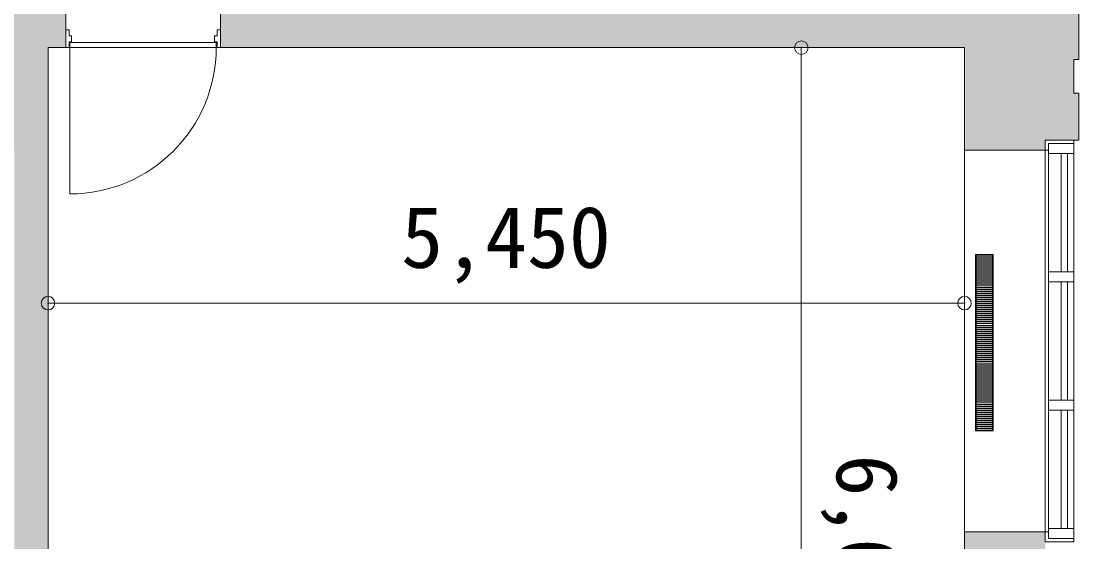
# Model space of a CAD drawing. Units: millimetres, scale not verified. Extents: x -61855 to 52913, y -114842 to -21833.
# Drawn here: x 46623 to 52913, y -91160 to -88062 of the extents above; entities that cross this region are included whole.
import ezdxf
from ezdxf.enums import TextEntityAlignment as Align

# ---------------------------------------------------------------- set-up
doc = ezdxf.new("R2010")
doc.units = ezdxf.units.MM
doc.header["$LTSCALE"] = 200
doc.header["$PDMODE"] = 32
doc.header["$PDSIZE"] = 80
for name, color, linetype, lineweight in [('0-1_躯体', 7, 'Continuous', 9), ('0-2_建具', 7, 'Continuous', 9), ('0-3_仕上', 4, 'Continuous', 5), ('0-6_寸法', 4, 'Continuous', 5)]:
    doc.layers.add(name, color=color, linetype=linetype, lineweight=lineweight)
doc.styles.add('ＭＳ ゴシック', font='')
doc.styles.get('ＭＳ ゴシック').set_extended_font_data('MS Gothic')

msp = doc.modelspace()

# ---------------------------------------------------------------- linework, layer by layer
at = {"layer": '0-1_躯体'}
for p, q in [((46888.2, -88220), (46888.2, -88010)), ((47808.2, -88220), (47808.2, -88010)), ((52913.2, -88290), (52913.2, -88010)), ((46783.2, -91765), (46783.2, -88220)), ((46888.2, -88220), (46783.2, -88220)), ((52233.2, -88220), (47808.2, -88220)), ((52233.2, -88830), (52233.2, -88220)), ((52913.2, -88290), (52883.2, -88290)), ((52883.2, -88290), (52883.2, -88490)), ((52913.2, -88490), (52883.2, -88490)), ((52913.2, -88770), (52913.2, -88490)), ((52233.2, -88664.4), (52233.2, -94310)), ((52233.2, -88830), (52713.2, -88830)), ((52713.2, -91159.9), (52713.2, -88830)), ((46783.2, -90886.7), (46783.2, -94310)), ((52233.2, -91100), (52713.2, -91100)), ((52233.2, -91980), (52233.2, -91100))]:
    msp.add_line(p, q, dxfattribs=at)
msp.add_lwpolyline([(52913.2, -88770), (52713.2, -88770), (52713.2, -88830)], dxfattribs=at)
at = {"layer": '0-1_躯体', "color": 9}
for points in [[(46888.2, -88010), (42413.2, -88010), (46888.2, -88220), (42413.2, -88220)], [(47808.2, -88220), (52238.2, -88220), (47808.2, -88010), (52238.2, -88010)], [(52238.2, -88010), (52238.2, -88830), (52713.2, -88010), (52713.2, -88830)], [(52713.2, -88770), (52883.2, -88770), (52713.2, -88010), (52883.2, -88010)], [(52913.2, -88010), (52883.2, -88010), (52913.2, -88290), (52883.2, -88290)], [(46783.2, -88220), (46023.2, -88220), (46783.2, -88620), (46023.2, -88620)], [(52913.2, -88770), (52913.2, -88490), (52883.2, -88770), (52883.2, -88490)], [(46783.2, -88620), (43623.2, -88620), (46783.2, -88830), (43623.2, -88830)], [(46783.2, -88830), (46583.2, -88830), (46783.2, -94310), (46583.2, -94310)], [(52713.2, -91980), (52713.2, -91100), (52233.2, -91980), (52233.2, -91100)]]:
    msp.add_solid(points, dxfattribs=at)
at = {"layer": '0-2_建具'}
for p, q in [((46888.2, -88220), (46888.2, -88115)), ((46908.2, -88115), (46888.2, -88115)), ((46908.2, -88115), (46908.2, -88150)), ((47808.2, -88220), (47808.2, -88115)), ((46923.2, -88150), (46908.2, -88150)), ((47788.2, -88185), (47788.2, -88220)), ((46913.2, -88190), (47783.2, -88190)), ((46913.2, -88220), (46913.2, -88190)), ((46913.2, -88220), (47783.2, -88220)), ((47783.2, -88220), (47783.2, -88190)), ((47808.2, -88220), (47788.2, -88220)), ((47789.5, -88220), (47808.2, -88220)), ((52713.2, -88770), (52713.2, -88830)), ((52713.2, -88770), (52883.2, -88770)), ((52713.2, -91159.9), (52713.2, -88790)), ((52883.2, -88790), (52733.2, -88790)), ((52733.2, -88790), (52733.2, -91140)), ((52883.2, -91124.7), (52883.2, -88770)), ((52733.2, -88830), (52713.2, -88830)), ((52883.2, -88850), (52733.2, -88850)), ((52808.2, -88850), (52808.2, -89553)), ((52845.7, -88850), (52845.7, -89553)), ((52883.2, -89553), (52733.2, -89553)), ((52883.2, -89613), (52733.2, -89613)), ((52808.2, -90316.3), (52808.2, -89613)), ((52845.7, -90316.3), (52845.7, -89613)), ((52883.2, -90316.3), (52733.2, -90316.3)), ((52883.2, -90376.3), (52733.2, -90376.3)), ((52808.2, -91080), (52808.2, -90376.3)), ((52845.7, -91080), (52845.7, -90376.3)), ((52713.2, -91100), (52733.2, -91100)), ((52883.2, -91080), (52733.2, -91080)), ((52883.2, -91140), (52733.2, -91140)), ((52883.2, -91124.7), (52883.2, -91159.9)), ((52713.2, -91159.9), (52883.2, -91159.9))]:
    msp.add_line(p, q, dxfattribs=at)
at = {"layer": '0-2_建具', "color": 4, "lineweight": 5}
msp.add_line((46913.2, -88220), (46913.2, -89090), dxfattribs=at)
at = {"layer": '0-2_建具'}
for points in [[(47773.2, -88150), (47788.2, -88150), (47788.2, -88115), (47808.2, -88115)], [(46888.2, -88220), (46908.2, -88220), (46908.2, -88185), (46923.2, -88185), (46923.2, -88150)], [(47788.2, -88185), (47773.2, -88185), (47773.2, -88150)]]:
    msp.add_lwpolyline(points, dxfattribs=at)
at = {"layer": '0-2_建具', "color": 4, "lineweight": 5}
msp.add_arc((46913.2, -88220), 870, 270, 0, dxfattribs=at)
at = {"layer": '0-3_仕上', "color": 7, "lineweight": 9}
for p, q in [((52298.2, -89450), (52403.2, -89450)), ((52298.2, -90500), (52298.2, -89450)), ((52300.2, -89452), (52401.2, -89452)), ((52300.2, -90498), (52300.2, -89452)), ((52302.2, -89454), (52399.2, -89454)), ((52302.2, -90496), (52302.2, -89454)), ((52302.2, -89464), (52399.2, -89464)), ((52302.2, -89466), (52399.2, -89466)), ((52302.2, -89476), (52399.2, -89476)), ((52302.2, -89478), (52399.2, -89478)), ((52302.2, -89488), (52399.2, -89488)), ((52302.2, -89490), (52399.2, -89490)), ((52302.2, -89500), (52399.2, -89500)), ((52302.2, -89502), (52399.2, -89502)), ((52399.2, -90496), (52399.2, -89454)), ((52401.2, -90498), (52401.2, -89452)), ((52403.2, -90500), (52403.2, -89450)), ((52302.2, -89512), (52399.2, -89512)), ((52302.2, -89514), (52399.2, -89514)), ((52302.2, -89524), (52399.2, -89524)), ((52302.2, -89526), (52399.2, -89526)), ((52302.2, -89536), (52399.2, -89536)), ((52302.2, -89538), (52399.2, -89538)), ((52302.2, -89548), (52399.2, -89548)), ((52302.2, -89550), (52399.2, -89550)), ((52302.2, -89560), (52399.2, -89560)), ((52302.2, -89562), (52399.2, -89562)), ((52302.2, -89572), (52399.2, -89572)), ((52302.2, -89574), (52399.2, -89574)), ((52302.2, -89584), (52399.2, -89584)), ((52302.2, -89586), (52399.2, -89586)), ((52302.2, -89596), (52399.2, -89596)), ((52302.2, -89598), (52399.2, -89598)), ((52302.2, -89608), (52399.2, -89608)), ((52302.2, -89610), (52399.2, -89610)), ((52302.2, -89620), (52399.2, -89620)), ((52302.2, -89622), (52399.2, -89622)), ((52302.2, -89632), (52399.2, -89632)), ((52302.2, -89634), (52399.2, -89634)), ((52302.2, -89644), (52399.2, -89644)), ((52302.2, -89646), (52399.2, -89646)), ((52302.2, -89656), (52399.2, -89656)), ((52302.2, -89658), (52399.2, -89658)), ((52302.2, -89668), (52399.2, -89668)), ((52302.2, -89670), (52399.2, -89670)), ((52302.2, -89680), (52399.2, -89680)), ((52302.2, -89682), (52399.2, -89682)), ((52302.2, -89692), (52399.2, -89692)), ((52302.2, -89694), (52399.2, -89694)), ((52302.2, -89704), (52399.2, -89704)), ((52302.2, -89706), (52399.2, -89706)), ((52302.2, -89716), (52399.2, -89716)), ((52302.2, -89718), (52399.2, -89718)), ((52302.2, -89728), (52399.2, -89728)), ((52302.2, -89730), (52399.2, -89730)), ((52302.2, -89740), (52399.2, -89740)), ((52302.2, -89742), (52399.2, -89742)), ((52302.2, -89752), (52399.2, -89752)), ((52302.2, -89754), (52399.2, -89754)), ((52302.2, -89764), (52399.2, -89764)), ((52302.2, -89766), (52399.2, -89766)), ((52302.2, -89776), (52399.2, -89776)), ((52302.2, -89778), (52399.2, -89778)), ((52302.2, -89788), (52399.2, -89788)), ((52302.2, -89790), (52399.2, -89790)), ((52302.2, -89800), (52399.2, -89800)), ((52302.2, -89802), (52399.2, -89802)), ((52302.2, -89812), (52399.2, -89812)), ((52302.2, -89814), (52399.2, -89814)), ((52302.2, -89824), (52399.2, -89824)), ((52302.2, -89826), (52399.2, -89826)), ((52302.2, -89836), (52399.2, -89836)), ((52302.2, -89838), (52399.2, -89838)), ((52302.2, -89848), (52399.2, -89848)), ((52302.2, -89850), (52399.2, -89850)), ((52302.2, -89860), (52399.2, -89860)), ((52302.2, -89862), (52399.2, -89862)), ((52302.2, -89872), (52399.2, -89872)), ((52302.2, -89874), (52399.2, -89874)), ((52302.2, -89884), (52399.2, -89884)), ((52302.2, -89886), (52399.2, -89886)), ((52302.2, -89896), (52399.2, -89896)), ((52302.2, -89898), (52399.2, -89898)), ((52302.2, -89908), (52399.2, -89908)), ((52302.2, -89910), (52399.2, -89910)), ((52302.2, -89920), (52399.2, -89920)), ((52302.2, -89922), (52399.2, -89922)), ((52302.2, -89932), (52399.2, -89932)), ((52302.2, -89934), (52399.2, -89934)), ((52302.2, -89944), (52399.2, -89944)), ((52302.2, -89946), (52399.2, -89946)), ((52302.2, -89956), (52399.2, -89956)), ((52302.2, -89958), (52399.2, -89958)), ((52302.2, -89968), (52399.2, -89968)), ((52302.2, -89970), (52399.2, -89970)), ((52302.2, -89980), (52399.2, -89980)), ((52302.2, -89982), (52399.2, -89982)), ((52302.2, -89992), (52399.2, -89992)), ((52302.2, -89994), (52399.2, -89994)), ((52302.2, -90004), (52399.2, -90004)), ((52302.2, -90006), (52399.2, -90006)), ((52302.2, -90016), (52399.2, -90016)), ((52302.2, -90018), (52399.2, -90018)), ((52302.2, -90028), (52399.2, -90028)), ((52302.2, -90030), (52399.2, -90030)), ((52302.2, -90040), (52399.2, -90040)), ((52302.2, -90042), (52399.2, -90042)), ((52302.2, -90052), (52399.2, -90052)), ((52302.2, -90054), (52399.2, -90054)), ((52302.2, -90064), (52399.2, -90064)), ((52302.2, -90066), (52399.2, -90066)), ((52302.2, -90076), (52399.2, -90076)), ((52302.2, -90078), (52399.2, -90078)), ((52302.2, -90088), (52399.2, -90088)), ((52302.2, -90090), (52399.2, -90090)), ((52302.2, -90100), (52399.2, -90100)), ((52302.2, -90102), (52399.2, -90102)), ((52302.2, -90112), (52399.2, -90112)), ((52302.2, -90114), (52399.2, -90114)), ((52302.2, -90124), (52399.2, -90124)), ((52302.2, -90126), (52399.2, -90126)), ((52302.2, -90136), (52399.2, -90136)), ((52302.2, -90138), (52399.2, -90138)), ((52302.2, -90148), (52399.2, -90148)), ((52302.2, -90150), (52399.2, -90150)), ((52302.2, -90160), (52399.2, -90160)), ((52302.2, -90162), (52399.2, -90162)), ((52302.2, -90172), (52399.2, -90172)), ((52302.2, -90174), (52399.2, -90174)), ((52302.2, -90184), (52399.2, -90184)), ((52302.2, -90186), (52399.2, -90186)), ((52302.2, -90196), (52399.2, -90196)), ((52302.2, -90198), (52399.2, -90198)), ((52302.2, -90208), (52399.2, -90208)), ((52302.2, -90210), (52399.2, -90210)), ((52302.2, -90220), (52399.2, -90220)), ((52302.2, -90222), (52399.2, -90222)), ((52302.2, -90232), (52399.2, -90232)), ((52302.2, -90234), (52399.2, -90234)), ((52302.2, -90244), (52399.2, -90244)), ((52302.2, -90246), (52399.2, -90246)), ((52302.2, -90256), (52399.2, -90256)), ((52302.2, -90258), (52399.2, -90258)), ((52302.2, -90268), (52399.2, -90268)), ((52302.2, -90270), (52399.2, -90270)), ((52302.2, -90280), (52399.2, -90280)), ((52302.2, -90282), (52399.2, -90282)), ((52302.2, -90292), (52399.2, -90292)), ((52302.2, -90294), (52399.2, -90294)), ((52302.2, -90304), (52399.2, -90304)), ((52302.2, -90306), (52399.2, -90306)), ((52302.2, -90316), (52399.2, -90316)), ((52302.2, -90318), (52399.2, -90318)), ((52302.2, -90328), (52399.2, -90328)), ((52302.2, -90330), (52399.2, -90330)), ((52302.2, -90340), (52399.2, -90340)), ((52302.2, -90342), (52399.2, -90342)), ((52302.2, -90352), (52399.2, -90352)), ((52302.2, -90354), (52399.2, -90354)), ((52302.2, -90364), (52399.2, -90364)), ((52302.2, -90366), (52399.2, -90366)), ((52302.2, -90376), (52399.2, -90376)), ((52302.2, -90378), (52399.2, -90378)), ((52302.2, -90388), (52399.2, -90388)), ((52302.2, -90390), (52399.2, -90390)), ((52302.2, -90400), (52399.2, -90400)), ((52302.2, -90402), (52399.2, -90402)), ((52302.2, -90412), (52399.2, -90412)), ((52302.2, -90414), (52399.2, -90414)), ((52302.2, -90424), (52399.2, -90424)), ((52302.2, -90426), (52399.2, -90426)), ((52302.2, -90436), (52399.2, -90436)), ((52302.2, -90438), (52399.2, -90438)), ((52302.2, -90448), (52399.2, -90448)), ((52302.2, -90450), (52399.2, -90450)), ((52298.2, -90500), (52403.2, -90500)), ((52300.2, -90498), (52401.2, -90498)), ((52302.2, -90460), (52399.2, -90460)), ((52302.2, -90462), (52399.2, -90462)), ((52302.2, -90472), (52399.2, -90472)), ((52302.2, -90474), (52399.2, -90474)), ((52302.2, -90484), (52399.2, -90484)), ((52302.2, -90486), (52399.2, -90486)), ((52302.2, -90496), (52399.2, -90496))]:
    msp.add_line(p, q, dxfattribs=at)
at = {"layer": '0-6_寸法'}
for p, q in [((51262.7, -88220), (51317.9, -88220)), ((51262.7, -88220), (51262.7, -94310)), ((46783.2, -89740), (52233.2, -89740)), ((46783.2, -89740), (46783.2, -89752.5)), ((52233.2, -89740), (52233.2, -89752.5))]:
    msp.add_line(p, q, dxfattribs=at)
for p in [(51262.7, -88220), (46783.2, -89740), (52233.2, -89740)]:
    msp.add_point(p, dxfattribs=at)

# ---------------------------------------------------------------- texts
at = {"layer": '0-6_寸法', "style": 'ＭＳ ゴシック'}
msp.add_text('5,450', height=366.6, dxfattribs=at).set_placement((48883.2, -89640), align=Align.BOTTOM_LEFT)
msp.add_text('6,090', height=366.6, rotation=270, dxfattribs=at).set_placement((51362.7, -90640), align=Align.BOTTOM_LEFT)

doc.saveas('drawing.dxf')
